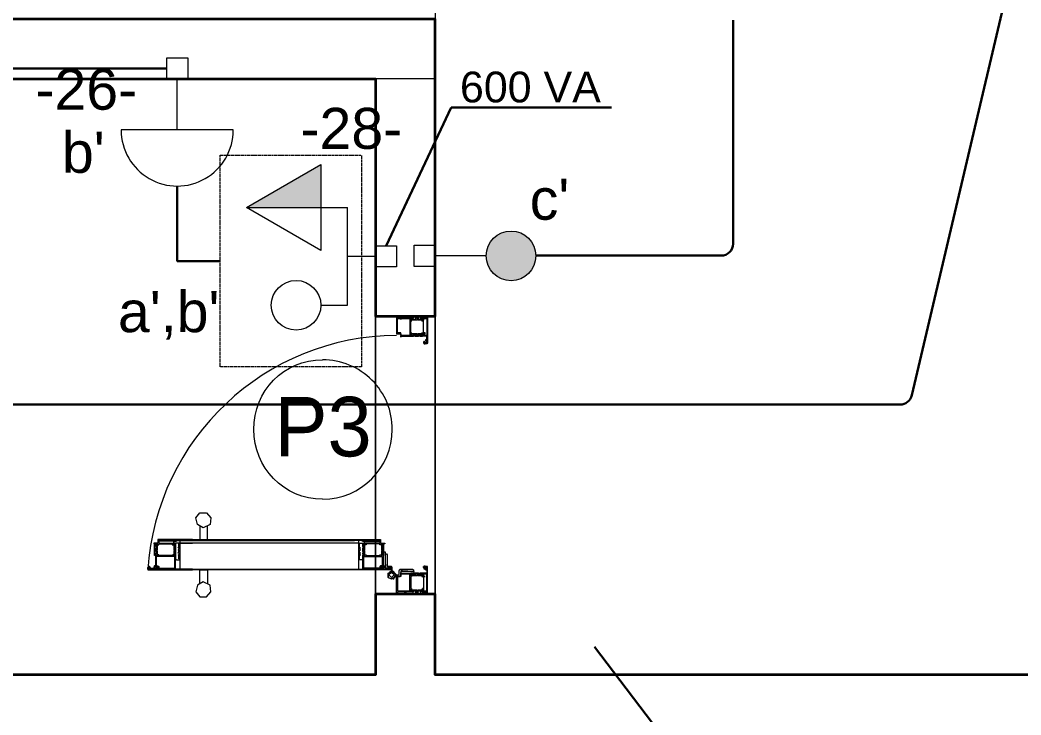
# Model space of a CAD drawing. Header units: millimetres. Extents: x -3501 to 2443, y -1417 to 2787.
# Drawn here: x -231.7 to 20.4, y 438.8 to 613.8 of the extents above; entities that cross this region are included whole.
import ezdxf

# ---------------------------------------------------------------- set-up
doc = ezdxf.new("R2010")
doc.units = ezdxf.units.MM
doc.linetypes.add('HIDDEN', pattern=[0.375, 0.25, -0.125])
for name, color, linetype, lineweight in [('EL-ELETRODUTOS-ALV', 5, 'Continuous', 30), ('EL-SIMB-P-CIRC', 1, 'Continuous', 20), ('Eletroduto', 160, 'Continuous', 30), ('Pontos Elétricos', 1, 'Continuous', 20), ('TXT e CIRCUITOS', 7, 'Continuous', 30)]:
    doc.layers.add(name, color=color, linetype=linetype, lineweight=lineweight)
doc.layers.add('PDF_Geometry', color=7, linetype='Continuous')
doc.layers.add('Texto', color=7, linetype='Continuous')
doc.styles.add('estilo2', font='arial.ttf', dxfattribs={"height": 60})
doc.styles.add('PDF Bahnschrift', font='bahnschrift.ttf')
doc.styles.add('txt 2mm', font='arial.ttf', dxfattribs={"height": 100})

# ---------------------------------------------------------------- blocks, each defined once
blk = doc.blocks.new('caixa arandela')
at = {"layer": 'EL-SIMB-P-CIRC', "color": 1}
for p, q in [((138180.1, 42644.3), (138180.1, 42361.8)), ((137998.6, 42476.5), (137998.6, 42529.5)), ((137998.6, 42529.5), (138051.6, 42529.5)), ((138051.6, 42529.5), (138051.6, 42476.5)), ((138180.1, 42503), (138051.6, 42503)), ((138051.6, 42476.5), (137998.6, 42476.5))]:
    blk.add_line(p, q, dxfattribs=at)
blk.add_arc((138180.1, 42503), 141.2, 270, 90, dxfattribs=at)
blk = doc.blocks.new('caixa tomadas')
at = {"layer": 'EL-SIMB-P-CIRC'}
for p, q in [((52407.7, 17460.8), (52460.7, 17460.8)), ((52407.7, 17407.8), (52407.7, 17460.8)), ((52460.7, 17460.8), (52460.7, 17407.8)), ((52460.7, 17407.8), (52407.7, 17407.8)), ((52434.2, 17407.8), (52434.2, 17337.1)), ((52557.2, 17337.1), (52311.2, 17337.1)), ((52311.2, 17270.1), (52311.2, 17337.1)), ((52557.2, 17270.1), (52557.2, 17337.1))]:
    blk.add_line(p, q, dxfattribs=at)
at = {"layer": 'EL-SIMB-P-CIRC', "linetype": 'HIDDEN', "ltscale": 0.025}
blk.add_lwpolyline([(52711.9, 17016.2), (52179.5, 17016.2), (52179.5, 17372.4), (52711.9, 17372.4)], close=True, dxfattribs=at)
blk = doc.blocks.new('bloc tomadas')
at = {"layer": 'EL-SIMB-P-CIRC'}
h = blk.add_hatch(color=1, dxfattribs=at)
h.dxf.hatch_style = 1
h.paths.add_polyline_path([(52311.2, 17270.1), (52311.2, 17082.6), (52202.9, 17270.1)])
at = {"layer": 'EL-SIMB-P-CIRC', "color": 1}
for p, q in [((52311.2, 17082.6), (52202.9, 17270.1)), ((52202.9, 17270.1), (52419.4, 17270.1)), ((52311.2, 17082.6), (52311.2, 17270.1)), ((52419.4, 17270.1), (52311.2, 17082.6))]:
    blk.add_line(p, q, dxfattribs=at)
blk.add_circle((52557.2, 17207.6), 62.5, dxfattribs=at)
at = {"layer": 'EL-ELETRODUTOS-ALV'}
blk.add_blockref('caixa tomadas', (0, 0), dxfattribs=at)
blk = doc.blocks.new('inte sim')
at = {"layer": 'EL-SIMB-P-CIRC', "color": 1}
blk.add_line((51872.6, 16975), (51872.6, 17103.5), dxfattribs=at)
blk.add_circle((51872.6, 16912.5), 62.5, dxfattribs=at)
blk = doc.blocks.new('int paralelo')
at = {"layer": 'EL-SIMB-P-CIRC', "ltscale": 3}
h = blk.add_hatch(color=256, dxfattribs=at)
h.dxf.hatch_style = 1
h.paths.add_polyline_path([(31096.1, 22328.9, 1), (31221.1, 22328.9, 1)])
at = {"layer": 'EL-SIMB-P-CIRC', "color": 1}
for p, q in [((30914.6, 22302.4), (30914.6, 22355.4)), ((30914.6, 22355.4), (30967.6, 22355.4)), ((30967.6, 22355.4), (30967.6, 22302.4)), ((30967.6, 22302.4), (30914.6, 22302.4))]:
    blk.add_line(p, q, dxfattribs=at)
at = {"layer": 'EL-SIMB-P-CIRC', "ltscale": 3, "rotation": 90}
blk.add_blockref('inte sim', (48071.1, -29543.8), dxfattribs=at)

msp = doc.modelspace()

# ---------------------------------------------------------------- linework, layer by layer
at = {"layer": 'Eletroduto'}
for points in [[(-258.14, 517), (-93.49, 517), (-9.99, 517, 0.34811), (-7.07, 519.31), (17.93, 625.7)], [(-101.77, 554.47), (-55.1, 554.47, 0.414214), (-52.1, 557.47), (-52.1, 613.78)], [(-283.31, 552.6), (-283.31, 598.61, -0.414214), (-280.31, 601.61), (-194.75, 601.61)]]:
    msp.add_lwpolyline(points, format="xyb", dxfattribs=at)
msp.add_lwpolyline([(-181.31, 553.12), (-192.1, 553.12), (-192.1, 571.99)], dxfattribs=at)
at = {"layer": 'PDF_Geometry', "lineweight": 35}
msp.add_lwpolyline([(387.8, 401.5), (387.8, 535.47), (372.77, 535.47), (372.77, 448.91), (37.96, 448.91), (37.96, 469.22), (22.93, 469.22), (22.93, 448.91), (-127.12, 448.91), (-127.12, 469.22), (-142.15, 469.22), (-142.15, 448.91), (-432.1, 448.91), (-432.1, 598.96), (-142.15, 598.96), (-142.15, 539.28), (-127.12, 539.28), (-127.12, 613.99), (-142.15, 613.99), (-432.1, 613.99), (-432.1, 829.01), (-106.8, 829.01), (-106.8, 844.04)], dxfattribs=at)
at = {"layer": 'PDF_Geometry', "color": 253, "lineweight": 18, "true_color": 0xaaaaaa}
msp.add_lwpolyline([(-127.12, 829.01), (-127.12, 613.99), (-127.12, 598.96), (-142.15, 598.96), (-432.1, 598.96), (-432.1, 613.99), (-432.1, 598.96), (-432.1, 448.91), (-142.15, 448.91), (-142.15, 598.96), (-142.15, 448.91), (-432.1, 448.91), (-432.1, 598.96), (-142.15, 598.96)], dxfattribs=at)
at = {"layer": 'PDF_Geometry', "lineweight": 18}
for points in [[(-127.12, 724.04), (-127.12, 448.91)], [(-142.15, 539.28), (-142.15, 469.22), (-142.15, 539.28)], [(-127.12, 469.22), (-127.12, 539.28)], [(-133.26, 534.2), (-133.26, 534.2)], [(-132.62, 534.41), (-132.62, 534.41)], [(-132.62, 534.41), (-132.62, 534.41)], [(-132.62, 534.2), (-132.62, 534.2)], [(-132.2, 534.41), (-132.2, 534.41)], [(-132.2, 534.2), (-132.2, 534.2)], [(-131.35, 534.41), (-131.35, 534.41)], [(-131.35, 534.41), (-131.35, 534.41)], [(-131.35, 534.2), (-131.35, 534.2)], [(-130.72, 534.41), (-130.93, 534.41), (-130.72, 534.41)], [(-130.93, 534.41), (-130.93, 534.41)], [(-130.93, 534.2), (-130.93, 534.2)], [(-130.72, 534.41), (-130.72, 534.41)], [(-130.3, 534.2), (-130.3, 534.2)], [(-129.87, 532.93), (-129.87, 532.93)], [(-129.87, 532.93), (-129.87, 532.93)], [(-129.87, 532.5), (-129.87, 532.72), (-129.87, 532.5)], [(-129.87, 532.72), (-129.87, 532.72)], [(-129.87, 532.5), (-129.87, 532.5)], [(-129.87, 532.29), (-129.87, 532.29)], [(-129.66, 533.14), (-129.66, 533.14)], [(-129.66, 533.14), (-129.66, 533.14)], [(-129.66, 532.29), (-129.66, 532.29)], [(-129.45, 533.14), (-129.45, 533.14)], [(-129.45, 533.14), (-129.45, 533.14)], [(-129.45, 532.72), (-129.45, 532.72)], [(-129.45, 532.72), (-129.45, 532.72)], [(-129.45, 532.5), (-129.45, 532.5)], [(-129.24, 532.93), (-129.24, 532.93)], [(-129.24, 532.72), (-129.24, 532.72)], [(-186.38, 486.37), (-186.38, 482.98), (-184.48, 482.98), (-184.48, 486.37)], [(-188.29, 482.98), (-196.96, 482.98), (-196.96, 482.77), (-188.29, 482.77), (-191.46, 482.77), (-191.46, 482.13), (-188.29, 482.13), (-191.46, 482.13), (-191.46, 475.57), (-188.29, 475.57), (-199.5, 475.57), (-199.5, 475.36), (-188.29, 475.36)], [(-146.38, 482.13), (-191.46, 482.13), (-191.67, 482.13), (-192.31, 482.13), (-192.52, 481.92), (-192.52, 481.71), (-192.52, 478.32), (-192.52, 478.11), (-192.31, 477.9), (-191.67, 477.9), (-191.46, 477.9), (-191.46, 478.11), (-191.67, 478.11), (-191.67, 478.96), (-191.88, 479.17), (-191.46, 479.38), (-191.88, 479.59), (-191.67, 479.81), (-191.67, 480.23), (-191.88, 480.44), (-191.46, 480.86), (-191.67, 480.86), (-191.88, 480.86), (-191.67, 481.08), (-191.67, 481.92), (-191.46, 481.92), (-191.46, 482.13)], [(-191.46, 482.98), (-146.38, 482.98)], [(-191.46, 482.77), (-147.44, 482.77)], [(-149.56, 482.98), (-140.88, 482.98), (-140.88, 482.77), (-149.56, 482.77)], [(-146.38, 475.57), (-146.38, 482.77)], [(-197.6, 481.29), (-197.6, 481.29)], [(-197.6, 481.29), (-197.6, 481.29)], [(-197.6, 480.86), (-197.6, 480.86)], [(-197.6, 480.86), (-197.6, 480.86)], [(-197.6, 480.02), (-197.6, 480.02)], [(-197.6, 480.02), (-197.6, 480.02)], [(-197.6, 479.59), (-197.6, 479.59)], [(-197.6, 479.59), (-197.6, 479.59)], [(-197.39, 481.29), (-197.39, 481.29)], [(-197.39, 481.29), (-197.39, 481.29)], [(-197.39, 481.08), (-197.39, 481.08)], [(-197.39, 480.86), (-197.39, 480.86)], [(-197.39, 480.86), (-197.39, 480.86)], [(-197.39, 480.02), (-197.39, 480.02)], [(-197.39, 480.02), (-197.39, 480.02)], [(-197.39, 479.38), (-197.39, 479.59), (-197.39, 479.38)], [(-197.39, 479.59), (-197.39, 479.59)], [(-197.39, 479.38), (-197.39, 479.38)], [(-191.46, 480.86), (-191.46, 480.86)], [(-191.46, 479.38), (-191.46, 479.38)], [(-146.38, 480.86), (-146.38, 480.86)], [(-146.38, 479.38), (-146.38, 479.38)], [(-137.7, 474.94), (-137.07, 474.09), (-137.7, 473.03), (-138.76, 473.25), (-138.97, 474.09), (-138.34, 474.94), (-138.13, 475.15), (-138.13, 475.57), (-138.34, 475.78), (-138.55, 475.78), (-138.55, 476), (-138.76, 476), (-138.97, 475.78), (-139.19, 475.78), (-139.82, 475.78), (-139.82, 476.21), (-140.03, 476.21), (-140.03, 475.78), (-140.24, 475.78), (-140.46, 475.57), (-140.67, 475.78), (-140.67, 476), (-140.46, 476), (-140.24, 476.21), (-140.67, 476.21), (-140.67, 476), (-140.67, 475.78), (-140.67, 475.57), (-139.61, 475.57), (-138.55, 475.57), (-138.34, 475.57), (-138.34, 475.78), (-138.34, 476), (-138.55, 476), (-138.55, 476.21), (-138.34, 476), (-138.34, 475.78), (-139.4, 475.78), (-139.61, 475.78), (-139.61, 476), (-139.61, 479.17), (-139.61, 479.38), (-139.4, 479.38), (-139.19, 479.17), (-139.19, 476.21), (-139.19, 476.84)], [(-140.46, 481.29), (-140.46, 481.29)], [(-140.46, 481.29), (-140.46, 481.29)], [(-140.46, 481.08), (-140.46, 481.08)], [(-140.46, 481.08), (-140.46, 481.08)], [(-140.46, 481.08), (-140.46, 481.08)], [(-140.46, 481.08), (-140.46, 481.08)], [(-140.46, 481.08), (-140.46, 481.08)], [(-140.46, 480.86), (-140.46, 480.86)], [(-140.46, 480.86), (-140.46, 480.86)], [(-140.46, 480.86), (-140.46, 480.86)], [(-140.46, 480.02), (-140.46, 480.02)], [(-140.46, 480.02), (-140.46, 480.02)], [(-140.46, 479.81), (-140.46, 479.81)], [(-140.46, 479.81), (-140.46, 479.81)], [(-140.46, 479.81), (-140.46, 479.81)], [(-140.46, 479.59), (-140.46, 479.59)], [(-140.46, 479.59), (-140.46, 479.59)], [(-140.46, 479.59), (-140.46, 479.59)], [(-140.46, 479.38), (-140.46, 479.38)], [(-140.24, 481.29), (-140.24, 481.29)], [(-140.24, 481.29), (-140.24, 481.29)], [(-140.24, 481.08), (-140.24, 481.08)], [(-140.24, 481.08), (-140.24, 481.08)], [(-140.24, 480.86), (-140.24, 480.86)], [(-140.24, 480.86), (-140.24, 480.86)], [(-140.24, 480.02), (-140.24, 480.02)], [(-140.24, 480.02), (-140.24, 480.02)], [(-140.24, 480.02), (-140.24, 480.02)], [(-140.24, 479.81), (-140.24, 479.81)], [(-140.24, 479.59), (-140.24, 479.59)], [(-140.24, 479.59), (-140.24, 479.59)], [(-140.24, 479.59), (-140.24, 479.59)], [(-140.24, 477.9), (-140.24, 477.9)], [(-140.24, 476.84), (-140.24, 476.84)], [(-139.61, 477.9), (-139.61, 477.9)], [(-139.61, 476.84), (-139.61, 476.84)], [(-199.5, 475.78), (-199.5, 475.78)], [(-199.5, 475.57), (-199.5, 475.57)], [(-199.5, 475.57), (-199.5, 475.57)], [(-199.29, 476), (-199.29, 476)], [(-199.29, 476), (-199.29, 476)], [(-199.29, 475.57), (-199.29, 475.57)], [(-198.23, 475.57), (-199.29, 475.57), (-198.23, 475.57)], [(-199.29, 475.57), (-199.29, 475.57)], [(-199.08, 476), (-199.08, 476)], [(-198.87, 476), (-198.87, 476)], [(-198.87, 476), (-198.87, 476)], [(-198.66, 475.78), (-198.66, 475.78)], [(-198.23, 475.57), (-198.23, 475.57)], [(-198.23, 475.57), (-198.23, 475.57)], [(-198.02, 475.78), (-198.02, 475.78)], [(-197.81, 476.21), (-197.81, 476.21)], [(-197.6, 476.21), (-197.6, 476.21)], [(-197.6, 476.21), (-197.6, 476.21)], [(-197.6, 476.21), (-197.6, 476.21)], [(-197.17, 475.57), (-197.17, 475.57)], [(-196.75, 475.78), (-196.75, 475.78)], [(-192.73, 476.21), (-192.73, 476.21)], [(-192.73, 476.21), (-192.73, 476.21)], [(-192.73, 475.78), (-192.73, 475.78)], [(-191.46, 475.57), (-147.44, 475.57)], [(-146.38, 475.36), (-191.46, 475.36)], [(-186.38, 471.98), (-186.38, 475.36), (-184.48, 475.36), (-184.48, 471.98)], [(-149.56, 475.57), (-138.34, 475.57), (-138.34, 475.36), (-149.56, 475.36)], [(-145.11, 476.21), (-145.11, 476.21)], [(-145.11, 476.21), (-145.11, 476.21)], [(-145.11, 475.78), (-145.11, 475.78)], [(-141.09, 475.78), (-141.09, 475.78)], [(-140.67, 475.57), (-140.67, 475.57)], [(-140.24, 476.21), (-140.24, 476.21)], [(-140.24, 476.21), (-140.24, 476.21)], [(-140.24, 476.21), (-140.24, 476.21)], [(-139.82, 475.78), (-139.82, 475.78)], [(-139.61, 475.57), (-139.61, 475.57)], [(-139.61, 475.57), (-138.55, 475.57), (-139.61, 475.57)], [(-139.61, 475.57), (-139.61, 475.57)], [(-137.7, 473.03), (-137.07, 474.09), (-137.7, 474.94), (-137.92, 475.15), (-137.92, 476), (-138.13, 476.21), (-138.97, 476.21), (-139.19, 476.21)], [(-139.19, 475.78), (-139.19, 475.78)], [(-138.97, 476), (-138.97, 476)], [(-138.97, 476), (-138.97, 476)], [(-138.97, 475.78), (-138.55, 475.78), (-138.97, 475.78)], [(-138.97, 475.78), (-138.97, 475.78)], [(-138.76, 476), (-138.76, 476)], [(-138.55, 476), (-138.55, 476)], [(-138.55, 476), (-138.55, 476)], [(-138.55, 476), (-138.55, 476)], [(-138.55, 475.78), (-138.55, 475.78)], [(-138.55, 475.57), (-138.55, 475.57)], [(-138.55, 475.57), (-138.55, 475.57)], [(-138.34, 476), (-138.34, 476)], [(-138.34, 475.78), (-138.34, 475.78)], [(-138.34, 475.78), (-138.34, 475.78)], [(-138.34, 475.78), (-138.34, 475.78)], [(-138.34, 475.57), (-138.34, 475.57)], [(-138.34, 475.57), (-138.34, 475.57)], [(-138.13, 476.21), (-138.13, 476.21)], [(-135.16, 475.57), (-134.53, 475.57), (-134.32, 475.57)], [(-135.16, 475.57), (-135.16, 475.57)], [(-135.16, 475.15), (-135.16, 474.94)], [(-134.95, 475.15), (-134.95, 474.94)], [(-133.26, 474.52), (-133.26, 474.52)], [(-132.62, 474.3), (-132.62, 474.3)], [(-132.62, 474.3), (-132.62, 474.3)], [(-132.41, 474.3), (-132.41, 474.3)], [(-132.41, 474.3), (-132.41, 474.3)], [(-132.2, 474.3), (-132.2, 474.3)], [(-132.2, 474.3), (-132.2, 474.3)], [(-132.2, 474.3), (-132.2, 474.3)], [(-132.2, 474.09), (-132.2, 474.09)], [(-131.35, 474.3), (-131.35, 474.3)], [(-131.35, 474.3), (-131.35, 474.3)], [(-131.14, 474.3), (-131.14, 474.3)], [(-131.14, 474.09), (-131.14, 474.09)], [(-130.72, 474.3), (-130.93, 474.09)], [(-130.93, 474.3), (-130.72, 474.3)], [(-130.93, 474.3), (-130.93, 474.3)], [(-130.93, 474.3), (-130.93, 474.3)], [(-130.93, 474.09), (-130.93, 474.3)], [(-130.93, 474.3), (-130.93, 474.3)], [(-130.93, 474.09), (-130.93, 474.09)], [(-130.72, 474.3), (-130.72, 474.3)], [(-130.3, 474.52), (-130.3, 474.52)], [(-129.87, 476.21), (-129.87, 476), (-129.87, 476.21)], [(-129.87, 476.21), (-129.87, 476.21)], [(-129.87, 476.21), (-129.87, 476.21)], [(-129.87, 476.21), (-129.87, 476.21)], [(-129.87, 476.21), (-129.87, 476.21)], [(-129.87, 476), (-129.87, 476)], [(-129.87, 475.78), (-129.87, 475.78)], [(-129.87, 475.78), (-129.87, 475.78)], [(-129.87, 475.57), (-129.87, 475.57)], [(-129.87, 475.57), (-129.87, 475.57)], [(-129.66, 476.21), (-129.66, 476.21)], [(-129.66, 476.21), (-129.66, 476.21)], [(-129.66, 476), (-129.66, 476)], [(-129.66, 475.78), (-129.66, 475.78)], [(-129.66, 475.36), (-129.66, 475.36)], [(-129.66, 475.36), (-129.66, 475.36)], [(-129.45, 476), (-129.45, 476)], [(-129.45, 476), (-129.45, 476)], [(-129.45, 476), (-129.45, 476)], [(-129.45, 475.78), (-129.45, 475.78)], [(-129.45, 475.78), (-129.45, 475.78)], [(-129.45, 475.78), (-129.45, 475.78)], [(-129.45, 475.78), (-129.45, 475.78)], [(-129.45, 475.57), (-129.45, 475.57)], [(-129.45, 475.57), (-129.45, 475.57)], [(-129.24, 476), (-129.24, 476)], [(-137.07, 473.67), (-137.07, 473.67)], [(-305.75, 448.91), (-142.15, 448.91)]]:
    msp.add_lwpolyline(points, dxfattribs=at)
for points in [[(-133.26, 534.2), (-133.05, 534.2), (-132.84, 534.2), (-133.05, 534.41), (-133.05, 534.62), (-133.05, 534.41), (-133.26, 534.41), (-133.26, 534.83), (-133.05, 534.83), (-133.05, 535.04), (-133.26, 535.04), (-133.26, 537.8), (-133.26, 538.01), (-133.05, 538.01), (-133.05, 538.22), (-133.26, 538.22), (-133.26, 538.64), (-133.05, 538.64), (-133.05, 538.43), (-133.05, 538.64), (-132.84, 538.85), (-133.05, 538.85), (-133.26, 538.85), (-134.53, 538.85), (-134.53, 539.28), (-134.95, 539.28), (-134.95, 539.07), (-134.74, 539.07), (-134.74, 538.85), (-135.59, 538.85), (-135.8, 538.85), (-136.65, 538.85), (-136.65, 539.07), (-136.43, 539.07), (-136.43, 539.28), (-136.86, 539.28), (-136.86, 534.83), (-136.65, 534.83), (-136.01, 534.83), (-135.8, 534.83), (-135.8, 533.99), (-135.8, 534.2), (-134.53, 534.2)], [(-136.86, 539.28), (-129.03, 539.28)], [(-136.65, 535.04), (-136.65, 538.64), (-136.01, 538.64), (-135.8, 538.64), (-135.8, 538.43), (-135.8, 538.64), (-133.47, 538.64), (-133.47, 534.41), (-134.11, 534.41), (-134.95, 534.41), (-135.8, 534.41), (-135.8, 534.83), (-135.8, 535.04)], [(-132.2, 538.64), (-131.99, 538.85), (-131.35, 538.85), (-131.35, 538.64), (-131.57, 538.64), (-131.35, 538.64), (-131.35, 538.43), (-130.72, 538.43), (-130.72, 538.64), (-130.93, 538.64), (-130.72, 538.85), (-130.51, 538.64), (-130.51, 538.43), (-130.3, 538.64), (-130.08, 538.64), (-130.08, 538.22), (-130.3, 538.22), (-130.51, 538.22), (-131.57, 538.22), (-131.57, 538.43), (-131.78, 538.43), (-131.78, 538.22), (-133.05, 538.22), (-133.26, 538.22), (-133.26, 538.64), (-133.05, 538.43), (-132.84, 538.64), (-132.84, 538.85), (-132.62, 538.85), (-132.62, 538.64), (-132.84, 538.64), (-132.62, 538.43), (-131.99, 538.43), (-131.99, 538.64)], [(-129.24, 533.14), (-129.45, 533.14), (-129.45, 533.35), (-129.24, 533.35), (-129.24, 534.2), (-130.3, 534.2), (-130.51, 534.2), (-130.51, 534.41), (-130.51, 534.62), (-130.3, 534.41), (-130.08, 534.41), (-130.08, 534.83), (-130.3, 534.83), (-130.51, 534.83), (-130.51, 535.04), (-130.3, 535.04), (-130.08, 535.04), (-130.08, 537.8), (-130.3, 538.01), (-130.51, 538.22), (-130.3, 538.22), (-130.08, 538.22), (-130.08, 538.64), (-130.3, 538.64), (-130.3, 538.43), (-130.51, 538.43), (-130.51, 538.64), (-130.51, 538.85), (-130.3, 538.85), (-129.24, 538.85), (-129.24, 539.07), (-129.45, 539.07), (-129.45, 539.28), (-129.03, 539.28), (-129.03, 532.5), (-129.24, 532.29), (-129.45, 532.29), (-129.45, 532.5), (-129.45, 532.72), (-129.45, 532.5), (-129.24, 532.5), (-129.24, 532.72), (-129.24, 532.93)], [(-129.66, 534.83), (-129.66, 535.04), (-130.08, 535.04), (-130.08, 538.64), (-129.24, 538.64), (-129.24, 534.41), (-129.87, 534.41), (-130.08, 534.41), (-130.08, 534.83), (-129.87, 534.83)], [(-132.2, 534.41), (-132.2, 534.2), (-131.99, 534.2), (-131.35, 534.2), (-131.35, 534.41), (-131.57, 534.41), (-131.35, 534.41), (-131.35, 534.62), (-130.72, 534.62), (-130.72, 534.41), (-130.93, 534.41), (-130.93, 534.2), (-130.72, 534.2), (-130.51, 534.41), (-130.3, 534.41), (-130.08, 534.41), (-130.08, 534.83), (-130.3, 534.83), (-130.51, 534.83), (-131.57, 534.83), (-131.57, 534.62), (-131.57, 534.41), (-131.78, 534.41), (-131.78, 534.62), (-131.78, 534.83), (-133.05, 534.83), (-133.26, 534.83), (-133.26, 534.41), (-133.05, 534.41), (-132.84, 534.41), (-132.84, 534.2), (-132.62, 534.2), (-132.62, 534.41), (-132.84, 534.41), (-132.62, 534.62), (-131.99, 534.62), (-131.99, 534.41)], [(-132.62, 534.2), (-132.62, 534.41), (-132.41, 534.62), (-132.2, 534.62), (-132.2, 534.41), (-131.99, 534.41), (-132.2, 534.41), (-132.2, 534.2), (-131.35, 534.2), (-131.35, 534.41), (-131.14, 534.41), (-131.14, 534.62), (-130.93, 534.62), (-130.93, 534.41), (-130.93, 534.2), (-130.3, 534.2), (-133.26, 534.2)], [(-129.87, 532.29), (-129.66, 532.29), (-129.45, 532.5), (-129.45, 532.72), (-129.45, 532.5), (-129.24, 532.72), (-129.24, 532.93), (-129.45, 533.14), (-129.66, 533.14), (-129.66, 532.93), (-129.87, 532.72), (-129.87, 532.93), (-130.08, 532.72), (-130.08, 532.5)], [(-185.53, 485.94), (-187.02, 486.79), (-187.44, 488.48), (-186.38, 489.75), (-184.69, 489.75), (-183.63, 488.48), (-183.84, 486.79)], [(-192.52, 481.92), (-192.52, 482.13), (-192.73, 482.13), (-192.94, 482.13), (-192.94, 482.56), (-192.73, 482.56), (-192.31, 482.56), (-192.31, 482.77), (-192.52, 482.77), (-192.52, 482.56), (-196.75, 482.56), (-196.75, 482.77), (-196.96, 482.77), (-196.96, 482.56), (-196.96, 482.13), (-197.81, 482.13), (-198.02, 482.13), (-198.02, 481.92), (-197.81, 481.92), (-197.6, 481.92), (-197.6, 481.71), (-197.6, 481.5), (-197.39, 481.71), (-197.39, 481.92), (-196.96, 481.92), (-197.17, 481.71), (-196.75, 481.71), (-196.75, 481.92), (-193.37, 481.92), (-193.37, 481.71), (-193.15, 481.71), (-192.94, 481.71), (-193.15, 481.92), (-192.73, 481.92), (-192.73, 481.71), (-192.52, 481.5), (-192.52, 481.71)], [(-197.39, 481.08), (-197.39, 480.86), (-197.6, 480.86), (-197.6, 480.02), (-197.39, 480.02), (-197.39, 479.81), (-197.39, 479.59), (-197.6, 479.59), (-197.6, 478.96), (-197.81, 478.96), (-197.81, 481.92), (-197.6, 481.92), (-197.6, 481.29), (-197.39, 481.29)], [(-197.6, 480.02), (-197.6, 480.86), (-197.6, 480.65), (-197.39, 480.65), (-197.39, 480.86), (-197.39, 481.29), (-197.39, 481.5), (-197.6, 481.29), (-197.6, 481.5), (-197.39, 481.5), (-197.39, 481.71), (-197.39, 481.92), (-196.96, 481.92), (-197.17, 481.71), (-197.17, 480.44), (-197.39, 480.44), (-197.39, 480.23), (-197.17, 480.23), (-197.17, 479.17), (-196.96, 478.96), (-197.39, 478.96), (-197.39, 479.17), (-197.6, 479.38), (-197.6, 479.59), (-197.6, 479.38), (-197.39, 479.38), (-197.39, 480.02), (-197.39, 480.23), (-197.6, 480.23)], [(-192.94, 482.13), (-192.94, 482.56), (-196.75, 482.56), (-196.75, 482.13)], [(-192.52, 480.02), (-192.52, 480.86), (-192.52, 480.65), (-192.73, 480.65), (-192.73, 480.86), (-192.73, 481.29), (-192.73, 481.5), (-192.52, 481.29), (-192.52, 481.5), (-192.73, 481.5), (-192.73, 481.71), (-192.73, 481.92), (-193.15, 481.92), (-192.94, 481.71), (-192.94, 480.44), (-192.73, 480.44), (-192.73, 480.23), (-192.94, 480.23), (-192.94, 479.17), (-193.15, 478.96), (-192.73, 478.96), (-192.73, 479.17), (-192.52, 479.38), (-192.52, 479.59), (-192.52, 479.38), (-192.73, 479.38), (-192.73, 480.02), (-192.73, 480.23), (-192.52, 480.23)], [(-146.38, 478.11), (-146.17, 478.11), (-146.17, 478.96), (-145.96, 479.17), (-146.38, 479.38), (-145.96, 479.59), (-146.17, 479.81), (-146.17, 480.23), (-145.96, 480.44), (-146.38, 480.86), (-146.17, 480.86), (-145.96, 480.86), (-146.17, 481.08), (-146.17, 481.92), (-146.38, 481.92), (-146.38, 482.13), (-146.17, 482.13), (-145.53, 482.13), (-145.32, 481.92), (-145.32, 481.71), (-145.32, 478.32), (-145.32, 478.11), (-145.53, 477.9), (-146.17, 477.9), (-146.38, 477.9)], [(-145.32, 481.92), (-145.32, 482.13), (-145.11, 482.13), (-144.9, 482.13), (-144.9, 482.56), (-145.11, 482.56), (-145.53, 482.56), (-145.53, 482.77), (-145.32, 482.77), (-145.32, 482.56), (-141.09, 482.56), (-141.09, 482.77), (-140.88, 482.77), (-140.88, 482.56), (-140.88, 482.13), (-140.03, 482.13), (-139.82, 482.13), (-139.82, 481.92), (-140.03, 481.92), (-140.24, 481.92), (-140.24, 481.71), (-140.24, 481.5), (-140.46, 481.71), (-140.46, 481.92), (-140.88, 481.92), (-140.67, 481.71), (-141.09, 481.71), (-141.09, 481.92), (-144.48, 481.92), (-144.48, 481.71), (-144.69, 481.71), (-144.9, 481.71), (-144.69, 481.92), (-145.11, 481.92), (-145.11, 481.71), (-145.32, 481.5), (-145.32, 481.71)], [(-145.32, 480.02), (-145.32, 480.86), (-145.32, 480.65), (-145.11, 480.65), (-144.9, 480.86), (-144.9, 481.29), (-145.11, 481.5), (-145.32, 481.29), (-145.32, 481.5), (-145.11, 481.5), (-145.11, 481.71), (-145.11, 481.92), (-144.69, 481.92), (-144.9, 481.71), (-144.9, 480.44), (-145.11, 480.44), (-144.9, 480.23), (-144.9, 479.17), (-144.69, 478.96), (-145.11, 478.96), (-145.11, 479.17), (-145.32, 479.38), (-145.32, 479.59), (-145.32, 479.38), (-145.11, 479.38), (-144.9, 479.38), (-144.9, 480.02), (-145.11, 480.23), (-145.32, 480.23)], [(-144.9, 482.13), (-144.9, 482.56), (-141.09, 482.56), (-141.09, 482.13)], [(-140.24, 480.02), (-140.24, 480.86), (-140.24, 480.65), (-140.46, 480.65), (-140.46, 480.86), (-140.46, 481.29), (-140.46, 481.5), (-140.24, 481.29), (-140.24, 481.5), (-140.46, 481.5), (-140.46, 481.71), (-140.46, 481.92), (-140.88, 481.92), (-140.67, 481.71), (-140.67, 480.44), (-140.46, 480.44), (-140.46, 480.23), (-140.67, 480.23), (-140.67, 479.17), (-140.88, 478.96), (-140.46, 478.96), (-140.46, 479.17), (-140.24, 479.38), (-140.24, 479.59), (-140.24, 479.38), (-140.46, 479.38), (-140.46, 480.02), (-140.46, 480.23), (-140.24, 480.23)], [(-140.46, 479.81), (-140.24, 479.81), (-140.24, 479.59), (-140.46, 479.59), (-140.46, 479.81), (-140.46, 479.59), (-140.46, 479.38), (-140.24, 479.59), (-140.24, 478.96), (-140.03, 478.96), (-140.03, 481.92), (-140.24, 481.92), (-140.24, 481.29), (-140.46, 481.29), (-140.46, 481.08), (-140.46, 480.86), (-140.24, 480.86), (-140.24, 480.02), (-140.46, 480.02)], [(-192.52, 477.69), (-192.52, 478.96), (-192.52, 479.17), (-192.73, 479.17), (-192.73, 478.96), (-193.15, 478.96), (-192.94, 479.17), (-193.15, 479.17), (-193.37, 478.96), (-196.75, 478.96), (-196.75, 479.17), (-197.17, 479.17), (-196.96, 478.96), (-197.39, 478.96), (-197.39, 479.17), (-197.6, 479.17), (-197.6, 478.96), (-197.6, 477.69), (-197.6, 476.42), (-197.81, 476.42), (-198.02, 476.21), (-197.81, 476.21), (-196.96, 476.21), (-196.96, 475.57), (-196.75, 475.57), (-192.73, 475.57), (-192.52, 475.57)], [(-145.32, 477.69), (-145.32, 478.96), (-145.32, 479.17), (-145.11, 479.17), (-145.11, 478.96), (-144.69, 478.96), (-144.9, 479.17), (-144.69, 479.17), (-144.48, 479.17), (-144.48, 478.96), (-141.09, 478.96), (-141.09, 479.17), (-140.67, 479.17), (-140.88, 478.96), (-140.46, 478.96), (-140.46, 479.17), (-140.24, 479.17), (-140.24, 478.96), (-140.24, 477.69), (-140.24, 476.42), (-140.03, 476.42), (-139.82, 476.21), (-140.03, 476.21), (-140.88, 476.21), (-140.88, 475.57), (-141.09, 475.57), (-145.11, 475.57), (-145.32, 475.57)], [(-140.46, 480.86), (-140.46, 481.08), (-140.24, 481.08), (-140.24, 480.86)], [(-139.61, 476.42), (-139.61, 479.81), (-140.24, 479.81), (-140.24, 476.42)], [(-196.75, 476.21), (-196.75, 475.78), (-192.73, 475.78), (-192.73, 476.21), (-192.73, 476.42), (-192.73, 478.75), (-197.39, 478.75), (-197.39, 478.11), (-197.39, 477.27), (-197.39, 476.42), (-196.96, 476.42)], [(-141.09, 476.21), (-141.09, 475.78), (-145.11, 475.78), (-145.11, 476.21), (-145.11, 476.42), (-145.11, 478.75), (-140.46, 478.75), (-140.46, 478.11), (-140.46, 477.27), (-140.46, 476.42), (-140.88, 476.42)], [(-199.5, 475.78), (-199.5, 476), (-199.29, 476.21), (-199.29, 476), (-199.08, 476), (-198.87, 475.78), (-198.66, 475.78), (-198.02, 475.78), (-197.81, 476.21), (-197.81, 475.78), (-197.6, 475.78), (-197.39, 475.57), (-197.17, 475.78), (-197.17, 476), (-197.39, 476), (-197.6, 476.21), (-197.17, 476.21), (-197.17, 476), (-197.17, 475.78), (-197.17, 475.57), (-198.23, 475.57), (-199.29, 475.57), (-199.5, 475.57)], [(-199.08, 476.21), (-199.29, 476.21)], [(-198.87, 476), (-199.08, 476.21)], [(-138.97, 476), (-138.76, 476.21)], [(-136.22, 474.3), (-136.22, 475.15), (-136.01, 475.57), (-135.8, 475.57), (-135.59, 475.57), (-132.84, 475.57), (-132.62, 475.36), (-132.62, 474.94), (-135.38, 475.15), (-135.8, 475.15), (-135.8, 474.94), (-135.8, 474.09), (-136.01, 473.88), (-136.22, 473.67), (-137.07, 473.67), (-138.13, 473.03), (-138.97, 473.46), (-138.97, 474.52), (-137.92, 474.94), (-137.07, 474.3), (-136.86, 474.09), (-136.43, 474.09)], [(-138.76, 476.21), (-138.55, 476.21)], [(-138.13, 474.73), (-138.76, 474.09), (-138.13, 473.46), (-137.49, 474.09)], [(-138.13, 474.73), (-138.76, 474.09), (-138.13, 473.46), (-137.49, 474.09)], [(-133.26, 474.52), (-133.05, 474.3), (-133.05, 474.52), (-132.84, 474.52), (-132.84, 474.3), (-133.05, 474.09), (-133.26, 474.3), (-133.26, 473.88), (-133.05, 473.88), (-133.05, 473.67), (-133.26, 473.67), (-133.26, 473.46), (-133.26, 470.71), (-133.05, 470.71), (-133.05, 470.49), (-133.05, 470.28), (-133.26, 470.49), (-133.26, 470.07), (-133.05, 470.07), (-132.84, 469.86), (-133.05, 469.86), (-133.26, 469.86), (-134.53, 469.86), (-134.53, 469.22), (-134.95, 469.22), (-134.95, 469.44), (-134.74, 469.44), (-134.74, 469.86), (-135.59, 469.86), (-135.8, 469.86), (-136.65, 469.86), (-136.65, 469.44), (-136.43, 469.44), (-136.43, 469.22), (-136.86, 469.22), (-136.86, 473.67), (-136.65, 473.67), (-136.01, 473.67), (-135.8, 473.88), (-135.8, 474.73), (-135.8, 474.52), (-134.53, 474.52), (-134.53, 474.3), (-134.53, 474.52)], [(-136.65, 473.46), (-136.65, 470.07), (-136.01, 470.07), (-135.8, 470.07), (-133.47, 470.07), (-133.47, 474.3), (-134.11, 474.3), (-134.95, 474.3), (-135.8, 474.3), (-135.8, 473.67), (-136.65, 473.67)], [(-132.41, 474.94), (-135.8, 474.94), (-135.8, 474.52), (-132.41, 474.52)], [(-134.53, 475.15), (-134.53, 474.94)], [(-132.2, 474.3), (-131.99, 474.52), (-131.35, 474.52), (-131.35, 474.3), (-131.57, 474.3), (-131.35, 474.09), (-130.72, 474.09), (-130.72, 474.3), (-130.93, 474.3), (-130.72, 474.52), (-130.72, 474.3), (-130.51, 474.09), (-130.3, 474.3), (-130.08, 474.09), (-130.08, 473.88), (-130.3, 473.88), (-130.51, 473.88), (-131.57, 473.88), (-131.57, 474.09), (-131.78, 474.09), (-131.78, 473.88), (-133.05, 473.88), (-133.26, 473.88), (-133.26, 474.09), (-133.26, 474.3), (-133.05, 474.09), (-132.84, 474.09), (-132.84, 474.3), (-132.84, 474.52), (-132.62, 474.52), (-132.62, 474.3), (-132.84, 474.09), (-132.62, 474.09), (-131.99, 474.09), (-131.99, 474.3)], [(-130.93, 474.3), (-131.14, 474.3), (-131.14, 474.09), (-131.35, 474.3), (-131.35, 474.52), (-132.2, 474.52), (-132.2, 474.3), (-132.41, 474.3), (-132.41, 474.09), (-132.62, 474.09), (-132.62, 474.3), (-132.62, 474.52), (-133.26, 474.52), (-130.3, 474.52), (-130.93, 474.52)], [(-132.41, 474.09), (-132.41, 474.3), (-132.2, 474.3), (-132.2, 474.09)], [(-131.99, 474.3), (-132.2, 474.09), (-132.2, 474.3)], [(-131.14, 474.09), (-131.14, 474.3), (-130.93, 474.3), (-130.93, 474.09)], [(-129.24, 475.36), (-129.45, 475.36), (-129.45, 475.57), (-129.45, 475.36), (-129.24, 475.36), (-129.24, 474.52), (-130.3, 474.52), (-130.3, 474.3), (-130.3, 474.52), (-130.51, 474.52), (-130.51, 474.3), (-130.51, 474.09), (-130.3, 474.09), (-130.3, 474.3), (-130.08, 474.3), (-130.08, 473.88), (-130.3, 473.88), (-130.51, 473.88), (-130.51, 473.67), (-130.3, 473.67), (-130.08, 473.46), (-130.08, 470.71), (-130.3, 470.71), (-130.3, 470.49), (-130.51, 470.49), (-130.51, 470.28), (-130.3, 470.28), (-130.3, 470.49), (-130.08, 470.49), (-130.08, 470.07), (-130.3, 470.07), (-130.51, 470.07), (-130.51, 469.86), (-130.3, 469.86), (-129.24, 469.86), (-129.24, 469.44), (-129.45, 469.44), (-129.45, 469.22), (-129.03, 469.22), (-129.03, 476.21), (-129.24, 476.21), (-129.45, 476.21), (-129.45, 476), (-129.45, 476.21), (-129.24, 476.21), (-129.24, 476), (-129.24, 475.78), (-129.24, 475.57)], [(-129.45, 475.78), (-129.24, 475.78), (-129.24, 475.57), (-129.45, 475.57), (-129.45, 475.36), (-129.66, 475.36), (-129.66, 475.78), (-129.87, 476), (-129.87, 475.78), (-129.87, 475.57), (-129.87, 475.78), (-130.08, 476), (-130.08, 476.21), (-129.87, 476.21), (-129.66, 476.21), (-129.45, 476.21), (-129.45, 476), (-129.24, 476), (-129.24, 475.78), (-129.45, 475.78), (-129.45, 475.57), (-129.24, 475.78), (-129.45, 476)], [(-129.66, 473.67), (-130.08, 473.67), (-130.08, 470.07), (-129.24, 470.07), (-129.24, 474.3), (-129.87, 474.3), (-130.08, 474.3), (-130.08, 473.88), (-129.87, 473.67)], [(-129.87, 476.21), (-129.87, 476.42), (-129.66, 476.42), (-129.66, 476.21), (-129.66, 475.78), (-129.66, 476)], [(-185.53, 472.4), (-187.02, 471.55), (-187.44, 469.86), (-186.38, 468.59), (-184.69, 468.59), (-183.63, 469.86), (-183.84, 471.55)], [(-136.86, 469.22), (-129.03, 469.22)], [(-132.2, 469.86), (-131.99, 469.86), (-131.35, 469.86), (-131.57, 470.07), (-131.35, 470.07), (-130.72, 470.07), (-130.72, 469.86), (-130.93, 469.86), (-130.72, 469.86), (-130.51, 470.07), (-130.3, 470.07), (-130.08, 470.07), (-130.08, 470.49), (-130.3, 470.49), (-130.51, 470.28), (-131.57, 470.28), (-131.57, 470.07), (-131.78, 470.07), (-131.78, 470.28), (-133.05, 470.28), (-133.26, 470.49), (-133.26, 470.07), (-133.05, 470.07), (-132.84, 470.07), (-132.84, 469.86), (-132.62, 469.86), (-132.62, 470.07), (-132.84, 470.07), (-132.62, 470.07), (-131.99, 470.07), (-131.99, 469.86)]]:
    msp.add_lwpolyline(points, close=True, dxfattribs=at)
at = {"layer": 'PDF_Geometry', "color": 8, "lineweight": 18, "true_color": 0x787878}
msp.add_lwpolyline([(22.93, 448.91), (-127.12, 448.91)], dxfattribs=at)
at = {"layer": 'PDF_Geometry', "lineweight": 18}
msp.add_arc((-136.48, 471.25), 63.16, 90.3418, 176.2713, dxfattribs=at)
at = {"layer": 'Texto', "lineweight": 9}
msp.add_lwpolyline([(-155.48, 493.14, 0.411152), (-137.92, 510.71, 0.415663), (-155.48, 528.27)], format="xyb", dxfattribs=at)
for points in [[(-172.84, 510.71), (-172.84, 520.44), (-165.22, 528.27), (-155.48, 528.27)], [(-155.48, 493.14), (-165.22, 493.14), (-172.84, 501.18), (-172.84, 510.71)]]:
    msp.add_open_spline(points, degree=3, dxfattribs=at)
at = {"layer": 'TXT e CIRCUITOS'}
for p, q in [((-139.5, 556.93), (-123.08, 591.73)), ((-123.08, 591.73), (-82.7, 591.73)), ((-0.37, 342.41), (-87.02, 455.96))]:
    msp.add_line(p, q, dxfattribs=at)

# ---------------------------------------------------------------- block references
at = {"layer": 'EL-ELETRODUTOS-ALV', "ltscale": 3, "xscale": 0.1, "yscale": 0.1, "zscale": 0.1, "rotation": 270}
msp.add_blockref('bloc tomadas', (-1882.93, 5797.7), dxfattribs=at)
at = {"layer": 'EL-ELETRODUTOS-ALV', "xscale": 0.1, "yscale": 0.1, "zscale": 0.1}
msp.add_blockref('int paralelo', (-3223.88, -1678.46), dxfattribs=at)
at = {"layer": 'Pontos Elétricos', "ltscale": 3, "xscale": 0.1, "yscale": 0.1, "zscale": 0.1, "rotation": 270}
msp.add_blockref('caixa arandela', (-4442.4, 14404.12), dxfattribs=at)

# ---------------------------------------------------------------- texts
at = {"layer": 'Texto', "insert": (-167.62, 511.33), "char_height": 14.986, "attachment_point": 4, "style": 'PDF Bahnschrift'}
msp.add_mtext('P3', dxfattribs=at)
at = {"layer": 'TXT e CIRCUITOS', "ltscale": 3, "attachment_point": 1}
for s, width, gutter_width, insert, char_height, style in [('-26-', 19.6112, 51.64, (-227.84, 601.54), 10.328, 'txt 2mm'), ('600 VA', 42.6066, 38.73, (-120.89, 600.8), 7.746, 'estilo2'), ('-28-', 19.6112, 51.64, (-161.07, 591.68), 10.328, 'txt 2mm'), ("b'", 19.6112, 51.64, (-221.14, 585.65), 10.328, 'txt 2mm'), ("c'", 19.6112, 51.64, (-103.31, 573.84), 10.328, 'txt 2mm'), ("a',b'", 19.6112, 51.64, (-207.03, 545.54), 10.328, 'txt 2mm')]:
    msp.add_mtext_dynamic_manual_height_columns(s, width=width, gutter_width=gutter_width, heights=[0], dxfattribs=dict(at, insert=insert, char_height=char_height, style=style))

doc.saveas('drawing.dxf')
